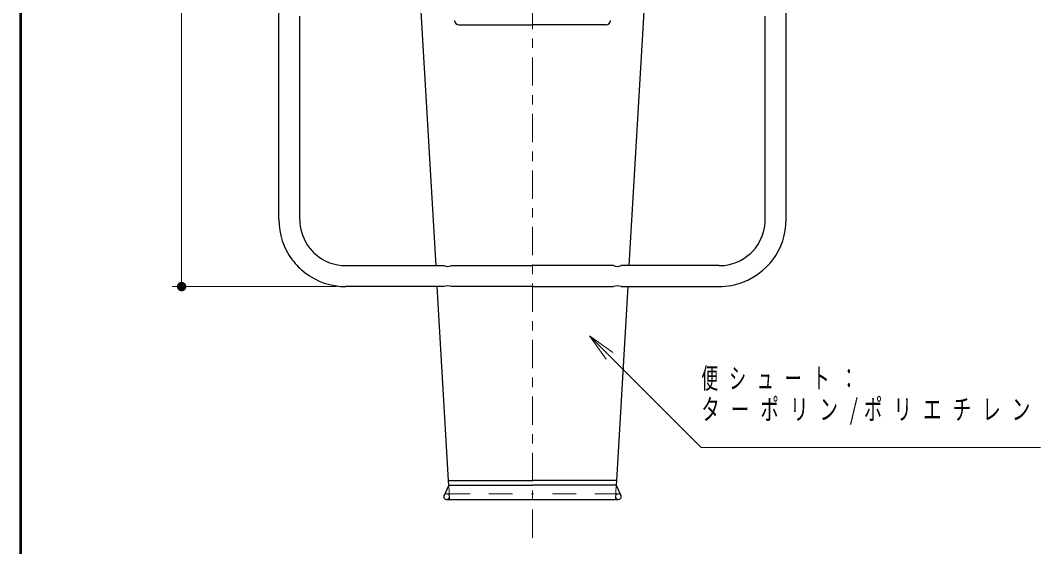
# Model space of a CAD drawing. Units: millimetres on the paper. Extents: x -385 to 0, y -297 to 267.
# Drawn here: x -385 to -276.8, y -207.1 to -151.2 of the extents above; entities that cross this region are included whole.
import ezdxf

# ---------------------------------------------------------------- set-up
doc = ezdxf.new("R2010")
doc.units = ezdxf.units.MM
doc.linetypes.add('USER1', pattern=[4.5, 2.5, -2])
doc.linetypes.add('USER2', pattern=[6, 3, -1, 1, -1])
doc.layers.add('LY_3', color=7, linetype='Continuous', lineweight=25)
doc.layers.add('LY_4', color=7, linetype='Continuous', lineweight=13)
doc.styles.add('ＭＳ ゴシック', font='')
doc.styles.get('ＭＳ ゴシック').set_extended_font_data('MS Gothic')

# ---------------------------------------------------------------- blocks, each defined once
blk = doc.blocks.new('filled_dot')
at = {"color": 0, "linetype": 'Continuous', "lineweight": -2, "const_width": 1.25}
blk.add_lwpolyline([(-0.625, 0, 1), (0.625, 0, 1)], format="xyb", close=True, dxfattribs=at)

msp = doc.modelspace()

# ---------------------------------------------------------------- linework, layer by layer
at = {"layer": 'LY_3', "color": 2, "linetype": 'USER2', "lineweight": 13}
msp.add_line((-330.666, -206.112), (-330.666, -94.907), dxfattribs=at)
at = {"layer": 'LY_3', "lineweight": 13}
for p, q in [((-367.896, -179.444), (-367.896, -108.752)), ((-351.466, -179.444), (-368.896, -179.444)), ((-324.613, -184.673), (-322.492, -186.794)), ((-324.613, -184.673), (-322.139, -186.44)), ((-322.846, -187.148), (-324.613, -184.673))]:
    msp.add_line(p, q, dxfattribs=at)
at = {"layer": 'LY_3'}
for p, q in [((-303.756, -172.334), (-303.756, -124.039)), ((-357.576, -172.334), (-357.576, -125.857)), ((-340.902, -177.226), (-342.537, -148.984)), ((-318.794, -148.984), (-320.429, -177.216)), ((-355.356, -172.334), (-355.356, -150.717)), ((-305.976, -172.334), (-305.976, -150.717)), ((-338.442, -151.654), (-330.666, -151.654)), ((-322.889, -151.654), (-330.666, -151.654)), ((-350.466, -177.224), (-340.066, -177.224)), ((-339.266, -177.224), (-330.666, -177.224)), ((-322.066, -177.224), (-330.666, -177.224)), ((-310.866, -177.224), (-321.266, -177.224)), ((-340.066, -179.444), (-350.466, -179.444)), ((-339.582, -200.044), (-340.774, -179.446)), ((-330.666, -179.444), (-339.266, -179.444)), ((-330.666, -179.444), (-322.066, -179.444)), ((-320.558, -179.444), (-321.75, -200.044)), ((-321.266, -179.444), (-310.866, -179.444)), ((-339.553, -200.544), (-339.582, -200.044)), ((-339.582, -200.044), (-330.666, -200.044)), ((-321.75, -200.044), (-330.666, -200.044)), ((-321.75, -200.044), (-321.779, -200.544)), ((-339.553, -200.544), (-340.055, -201.617)), ((-339.553, -200.544), (-330.666, -200.544)), ((-321.779, -200.544), (-330.666, -200.544)), ((-321.779, -200.544), (-321.276, -201.617)), ((-339.784, -202.044), (-330.666, -202.044)), ((-330.666, -202.044), (-321.548, -202.044))]:
    msp.add_line(p, q, dxfattribs=at)
at = {"layer": 'LY_3', "color": 190, "lineweight": 13}
for p, q in [((-324.613, -184.673), (-322.492, -186.794)), ((-324.613, -184.673), (-322.139, -186.44)), ((-322.846, -187.148), (-324.613, -184.673))]:
    msp.add_line(p, q, dxfattribs=at)
at = {"layer": 'LY_3', "color": 40, "linetype": 'USER1', "lineweight": 13}
for p, q in [((-339.466, -202.044), (-339.553, -200.544)), ((-321.866, -202.044), (-321.779, -200.544)), ((-339.784, -201.444), (-330.666, -201.444)), ((-321.548, -201.444), (-330.666, -201.444))]:
    msp.add_line(p, q, dxfattribs=at)
at = {"layer": 'LY_3', "lineweight": 13}
msp.add_lwpolyline([(-324.613, -184.673), (-312.755, -196.531), (-276.755, -196.531)], dxfattribs=at)
at = {"layer": 'LY_3'}
for centre, radius, start, end in [((-338.442, -151.154), 0.5, 183.136, 270), ((-322.889, -151.154), 0.5, 270, 356.864), ((-350.466, -172.334), 7.11, 180, 216.915), ((-350.466, -172.334), 4.89, 180, 213.2), ((-310.866, -172.334), 4.89, 326.8, 0), ((-310.866, -172.334), 7.11, 323.085, 0), ((-350.466, -172.334), 4.89, 213.2, 228.733), ((-310.866, -172.334), 4.89, 287.666, 326.8), ((-350.466, -172.334), 4.89, 228.733, 270), ((-350.466, -172.334), 7.11, 216.915, 232.448), ((-339.666, -176.189), 1.11, 248.878, 291.122), ((-321.666, -176.189), 1.11, 248.878, 291.122), ((-310.866, -172.334), 4.89, 270, 287.666), ((-310.866, -172.334), 7.11, 291.381, 323.085), ((-350.466, -172.334), 7.11, 232.448, 270), ((-339.666, -180.479), 1.11, 68.8777, 111.122), ((-321.666, -180.479), 1.11, 68.8777, 111.122), ((-310.866, -172.334), 7.11, 270, 291.381), ((-339.784, -201.744), 0.3, 154.891, 270), ((-321.548, -201.744), 0.3, 270, 25.1088)]:
    msp.add_arc(centre, radius, start, end, dxfattribs=at)
at = {"layer": 'LY_3', "color": 40, "linetype": 'USER1', "lineweight": 13}
for centre, start, end in [((-339.784, -201.744), 270, 156.922), ((-321.548, -201.744), 23.0776, 270)]:
    msp.add_arc(centre, 0.3, start, end, dxfattribs=at)
at = {"layer": 'LY_4', "lineweight": 50}
msp.add_line((-385, -30), (-385, -297), dxfattribs=at)

# ---------------------------------------------------------------- block references
at = {"layer": 'LY_3', "lineweight": 13, "xscale": 0.4, "yscale": 0.4, "rotation": 90}
msp.add_blockref('filled_dot', (-367.896, -179.444), dxfattribs=at)

# ---------------------------------------------------------------- texts
at = {"layer": 'LY_3', "char_height": 2.199, "attachment_point": 1, "style": 'ＭＳ ゴシック'}
for s, insert in [('\\T1.64;\\W0.6;便シュート：', (-312.755, -188.081)), ('\\T1.61;\\W0.65;ターポリン/ポリエチレン', (-312.755, -191.381))]:
    msp.add_mtext(s, dxfattribs=dict(at, insert=insert))

doc.saveas('drawing.dxf')
